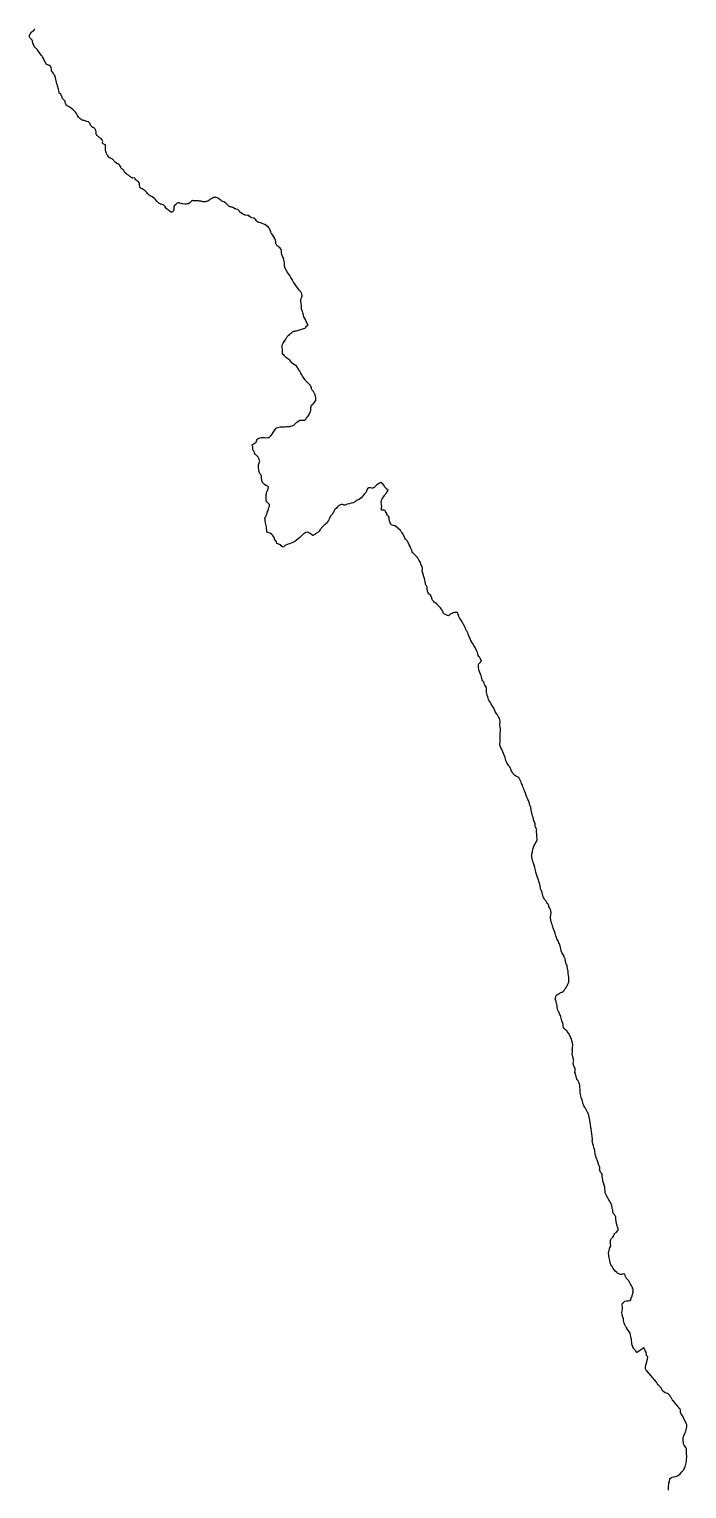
# Model space of a CAD drawing. Extents: x 6376870 to 6544053, y 1818313 to 2076828.
# Drawn here: x 6503969 to 6532022, y 1946696 to 2008998 of the extents above; entities that cross this region are included whole.
import ezdxf

# ---------------------------------------------------------------- set-up
doc = ezdxf.new("R2010")
doc.units = 21
doc.layers.add('COUNTY_BOUNDARY', color=40, linetype='Continuous')

msp = doc.modelspace()

# ---------------------------------------------------------------- linework, layer by layer
at = {"layer": 'COUNTY_BOUNDARY'}
for points in [[(6532014, 1948357), (6532014, 1948368), (6532016, 1948400), (6531976, 1948461), (6531911, 1948562), (6531888, 1948609), (6531885, 1948653), (6531872, 1948728), (6531872, 1948794), (6531872, 1948825), (6531872, 1948841), (6531872, 1948894), (6531884, 1948932), (6531894, 1948963), (6531944, 1949056), (6531966, 1949109), (6531987, 1949173), (6532000, 1949216), (6532013, 1949272), (6532014, 1949283), (6532019, 1949347), (6532019, 1949425), (6532000, 1949481), (6531966, 1949556), (6531913, 1949659), (6531863, 1949772), (6531816, 1949856), (6531766, 1949931), (6531753, 1949953), (6531747, 1950009), (6531747, 1950063), (6531735, 1950091), (6531697, 1950134), (6531663, 1950184), (6531600, 1950259), (6531522, 1950353), (6531463, 1950419), (6531416, 1950469), (6531413, 1950474), (6531400, 1950509), (6531386, 1950534), (6531352, 1950592), (6531319, 1950637), (6531294, 1950673), (6531247, 1950734), (6531197, 1950759), (6531144, 1950779), (6531094, 1950795), (6531045, 1950830), (6531038, 1950834), (6530997, 1950873), (6530958, 1950931), (6530922, 1951001), (6530844, 1951090), (6530808, 1951137), (6530761, 1951184), (6530744, 1951220), (6530724, 1951249), (6530311, 1951727), (6530307, 1951746), (6530280, 1951779), (6530255, 1951820), (6530261, 1951870), (6530267, 1951899), (6530261, 1951920), (6530349, 1952223), (6530365, 1952315), (6530347, 1952340), (6530325, 1952356), (6530305, 1952390), (6530299, 1952431), (6530291, 1952498), (6530286, 1952534), (6530250, 1952592), (6530230, 1952626), (6530208, 1952681), (6530203, 1952711), (6530202, 1952715), (6530188, 1952720), (6530169, 1952712), (6530141, 1952689), (6530086, 1952648), (6530002, 1952592), (6529975, 1952570), (6529908, 1952520), (6529902, 1952509), (6529883, 1952520), (6529866, 1952548), (6529847, 1952592), (6529822, 1952614), (6529800, 1952634), (6529769, 1952673), (6529758, 1952686), (6529750, 1952690), (6529677, 1952876), (6529659, 1953092), (6529656, 1953105), (6529604, 1953337), (6529467, 1953541), (6529429, 1953606), (6529408, 1953639), (6529377, 1953695), (6529355, 1953762), (6529336, 1953829), (6529325, 1953884), (6529319, 1953953), (6529297, 1954023), (6529266, 1954126), (6529255, 1954209), (6529261, 1954287), (6529280, 1954376), (6529277, 1954451), (6529269, 1954539), (6529280, 1954615), (6529316, 1954651), (6529368, 1954687), (6529378, 1954701), (6529444, 1954714), (6529536, 1954726), (6529597, 1954731), (6529619, 1954740), (6529625, 1954762), (6529644, 1954806), (6529655, 1954868), (6529672, 1954896), (6529730, 1955090), (6529726, 1955103), (6529727, 1955112), (6529738, 1955148), (6529741, 1955176), (6529730, 1955220), (6529708, 1955251), (6529705, 1955273), (6529694, 1955312), (6529666, 1955351), (6529647, 1955387), (6529627, 1955426), (6529591, 1955487), (6529563, 1955551), (6529555, 1955567), (6529549, 1955571), (6529515, 1955607), (6529498, 1955633), (6529477, 1955645), (6529452, 1955667), (6529433, 1955706), (6529408, 1955764), (6529400, 1955784), (6529396, 1955793), (6529394, 1955800), (6529372, 1955851), (6529352, 1955853), (6529316, 1955865), (6529266, 1955853), (6529230, 1955843), (6529181, 1955850), (6529158, 1955859), (6529127, 1955875), (6529097, 1955887), (6529072, 1955904), (6529031, 1955927), (6528953, 1955995), (6528877, 1956099), (6528832, 1956179), (6528816, 1956195), (6528791, 1956240), (6528769, 1956292), (6528758, 1956340), (6528738, 1956434), (6528722, 1956503), (6528713, 1956548), (6528700, 1956656), (6528698, 1956662), (6528688, 1956752), (6528739, 1956997), (6528782, 1957065), (6528780, 1957081), (6528772, 1957145), (6528772, 1957192), (6528769, 1957251), (6528774, 1957295), (6528783, 1957342), (6528802, 1957367), (6528833, 1957409), (6528869, 1957440), (6528891, 1957476), (6528908, 1957515), (6528930, 1957551), (6528950, 1957592), (6528983, 1957620), (6529015, 1957641), (6529026, 1957654), (6529054, 1957687), (6529067, 1957703), (6529098, 1957734), (6529094, 1957767), (6529091, 1957798), (6529077, 1957831), (6529063, 1957870), (6529047, 1957926), (6529030, 1958020), (6529008, 1958115), (6529002, 1958190), (6529000, 1958251), (6528997, 1958292), (6528980, 1958340), (6528955, 1958365), (6528927, 1958412), (6528888, 1958462), (6528874, 1958509), (6528874, 1958551), (6528866, 1958598), (6528858, 1958623), (6528836, 1958670), (6528833, 1958720), (6528825, 1958770), (6528813, 1958817), (6528794, 1958876), (6528766, 1958923), (6528733, 1958976), (6528697, 1959034), (6528679, 1959056), (6528632, 1959153), (6528545, 1959328), (6528527, 1959566), (6528445, 1959840), (6528438, 1959876), (6528427, 1959948), (6528419, 1960015), (6528416, 1960045), (6528411, 1960084), (6528405, 1960126), (6528377, 1960165), (6528344, 1960215), (6528321, 1960248), (6528310, 1960274), (6528311, 1960290), (6528305, 1960337), (6528313, 1960373), (6528310, 1960412), (6528294, 1960459), (6528269, 1960517), (6528224, 1960654), (6528194, 1960731), (6528169, 1960795), (6528155, 1960842), (6528135, 1960895), (6528127, 1960931), (6528108, 1960981), (6528108, 1961026), (6528105, 1961084), (6528099, 1961140), (6528069, 1961228), (6528052, 1961273), (6528036, 1961337), (6528019, 1961409), (6527994, 1961504), (6527991, 1961559), (6527997, 1961609), (6528001, 1961639), (6527958, 1961950), (6527890, 1962434), (6527826, 1962696), (6527807, 1962736), (6527794, 1962751), (6527772, 1962792), (6527747, 1962837), (6527727, 1962893), (6527716, 1962907), (6527708, 1962929), (6527683, 1962953), (6527666, 1962970), (6527647, 1963012), (6527630, 1963056), (6527608, 1963109), (6527589, 1963189), (6527569, 1963242), (6527538, 1963323), (6527513, 1963403), (6527497, 1963459), (6527486, 1963545), (6527477, 1963598), (6527477, 1963670), (6527475, 1963770), (6527466, 1963825), (6527458, 1963926), (6527449, 1963956), (6527433, 1963998), (6527425, 1964027), (6527391, 1964113), (6527386, 1964124), (6527374, 1964130), (6527367, 1964141), (6527355, 1964145), (6527336, 1964170), (6527327, 1964181), (6527316, 1964237), (6527291, 1964337), (6527269, 1964428), (6527252, 1964470), (6527247, 1964509), (6527258, 1964542), (6527263, 1964595), (6527258, 1964620), (6527255, 1964648), (6527222, 1964703), (6527205, 1964742), (6527194, 1964776), (6527183, 1964820), (6527174, 1964870), (6527177, 1964898), (6527191, 1964926), (6527197, 1964948), (6527194, 1964984), (6527191, 1965020), (6527174, 1965095), (6527136, 1965228), (6527130, 1965267), (6527138, 1965290), (6527147, 1965329), (6527144, 1965375), (6527141, 1965409), (6527138, 1965453), (6527141, 1965489), (6527152, 1965542), (6527155, 1965637), (6527144, 1965733), (6527076, 1965960), (6526971, 1966141), (6526921, 1966220), (6526905, 1966237), (6526847, 1966290), (6526813, 1966314), (6526786, 1966340), (6526761, 1966381), (6526755, 1966409), (6526752, 1966448), (6526755, 1966498), (6526752, 1966526), (6526692, 1966672), (6526639, 1966895), (6526633, 1966904), (6526611, 1966942), (6526597, 1966976), (6526580, 1967009), (6526563, 1967048), (6526547, 1967076), (6526533, 1967092), (6526522, 1967120), (6526508, 1967176), (6526494, 1967242), (6526488, 1967326), (6526477, 1967381), (6526466, 1967412), (6526455, 1967481), (6526447, 1967504), (6526433, 1967526), (6526422, 1967570), (6526411, 1967612), (6526422, 1967645), (6526433, 1967704), (6526450, 1967740), (6526458, 1967753), (6526466, 1967772), (6526481, 1967783), (6526501, 1967797), (6526545, 1967826), (6526595, 1967843), (6526608, 1967853), (6526625, 1967870), (6526652, 1967876), (6526686, 1967890), (6526713, 1967898), (6526738, 1967909), (6526761, 1967931), (6526786, 1967953), (6526797, 1967978), (6526811, 1968004), (6526864, 1968067), (6526888, 1968131), (6526916, 1968167), (6526947, 1968231), (6526977, 1968287), (6526988, 1968337), (6526991, 1968359), (6526988, 1968426), (6526991, 1968487), (6526986, 1968537), (6526977, 1968603), (6526961, 1968692), (6526958, 1968770), (6526949, 1968848), (6526927, 1968901), (6526913, 1968978), (6526913, 1969025), (6526900, 1969060), (6526878, 1969089), (6526868, 1969155), (6526845, 1969222), (6526840, 1969261), (6526836, 1969290), (6526828, 1969326), (6526812, 1969358), (6526796, 1969404), (6526786, 1969434), (6526741, 1969520), (6526697, 1969592), (6526675, 1969626), (6526663, 1969640), (6526658, 1969670), (6526655, 1969726), (6526644, 1969765), (6526633, 1969809), (6526619, 1969851), (6526611, 1969884), (6526602, 1969917), (6526591, 1969954), (6526569, 1969998), (6526544, 1970051), (6526505, 1970129), (6526480, 1970176), (6526458, 1970226), (6526439, 1970301), (6526411, 1970409), (6526397, 1970454), (6526352, 1970562), (6526327, 1970626), (6526308, 1970681), (6526294, 1970726), (6526274, 1970776), (6526261, 1970812), (6526247, 1970862), (6526236, 1970917), (6526222, 1970970), (6526211, 1971065), (6526214, 1971126), (6526216, 1971179), (6526227, 1971220), (6526233, 1971254), (6526233, 1971295), (6526222, 1971370), (6526208, 1971426), (6526191, 1971448), (6526177, 1971473), (6526141, 1971540), (6526130, 1971581), (6526102, 1971645), (6526080, 1971678), (6526052, 1971717), (6526019, 1971779), (6525983, 1971826), (6525958, 1971856), (6525924, 1971917), (6525900, 1971970), (6525880, 1972026), (6525869, 1972073), (6525855, 1972106), (6525847, 1972154), (6525844, 1972198), (6525827, 1972226), (6525802, 1972273), (6525783, 1972334), (6525749, 1972484), (6525716, 1972614), (6525675, 1972751), (6525658, 1972795), (6525624, 1972887), (6525613, 1972923), (6525588, 1973012), (6525572, 1973095), (6525558, 1973162), (6525538, 1973220), (6525513, 1973312), (6525489, 1973395), (6525475, 1973428), (6525449, 1973487), (6525444, 1973515), (6525424, 1973587), (6525408, 1973681), (6525405, 1973720), (6525411, 1973773), (6525416, 1973804), (6525430, 1973842), (6525447, 1973879), (6525447, 1973923), (6525455, 1973984), (6525480, 1974087), (6525511, 1974148), (6525555, 1974223), (6525585, 1974279), (6525611, 1974325), (6525630, 1974359), (6525638, 1974398), (6525641, 1974465), (6525630, 1974531), (6525619, 1974564), (6525619, 1974639), (6525611, 1974737), (6525608, 1974795), (6525619, 1974840), (6525611, 1974870), (6525597, 1974895), (6525574, 1974942), (6525560, 1974995), (6525558, 1975042), (6525552, 1975084), (6525522, 1975159), (6525502, 1975212), (6525480, 1975284), (6525464, 1975353), (6525441, 1975415), (6525427, 1975476), (6525400, 1975584), (6525386, 1975684), (6525372, 1975781), (6525352, 1975826), (6525316, 1975909), (6525305, 1975965), (6525286, 1976037), (6525269, 1976073), (6525244, 1976120), (6525222, 1976156), (6525197, 1976217), (6525174, 1976289), (6525138, 1976390), (6525113, 1976456), (6525088, 1976523), (6525069, 1976567), (6525030, 1976659), (6525014, 1976717), (6525000, 1976756), (6524977, 1976806), (6524955, 1976864), (6524941, 1976884), (6524925, 1976917), (6524863, 1977059), (6524831, 1977068), (6524797, 1977085), (6524770, 1977097), (6524766, 1977100), (6524736, 1977109), (6524688, 1977148), (6524622, 1977217), (6524583, 1977267), (6524550, 1977323), (6524519, 1977417), (6524491, 1977476), (6524474, 1977506), (6524447, 1977537), (6524427, 1977562), (6524402, 1977598), (6524366, 1977653), (6524327, 1977726), (6524308, 1977778), (6524291, 1977851), (6524272, 1977912), (6524202, 1978076), (6524141, 1978223), (6524094, 1978320), (6524061, 1978409), (6524049, 1978451), (6524049, 1978498), (6524055, 1978548), (6524063, 1978614), (6524066, 1978651), (6524066, 1978695), (6524061, 1978756), (6524058, 1978859), (6524064, 1978951), (6524069, 1979056), (6524069, 1979134), (6524052, 1979303), (6524058, 1979456), (6524052, 1979512), (6524011, 1979598), (6523991, 1979640), (6523972, 1979681), (6523947, 1979726), (6523916, 1979764), (6523891, 1979809), (6523852, 1979878), (6523819, 1979951), (6523791, 1980012), (6523738, 1980106), (6523669, 1980215), (6523633, 1980276), (6523583, 1980351), (6523563, 1980389), (6523533, 1980498), (6523511, 1980570), (6523491, 1980631), (6523474, 1980701), (6523475, 1980740), (6523480, 1980801), (6523474, 1980876), (6523461, 1980917), (6523436, 1980959), (6523405, 1981001), (6523394, 1981023), (6523374, 1981078), (6523361, 1981123), (6523338, 1981153), (6523316, 1981181), (6523294, 1981223), (6523274, 1981278), (6523261, 1981328), (6523249, 1981409), (6523222, 1981465), (6523197, 1981540), (6523152, 1981645), (6523144, 1981689), (6523136, 1981754), (6523133, 1981823), (6523141, 1981889), (6523166, 1981923), (6523205, 1981967), (6523235, 1981998), (6523255, 1982031), (6523263, 1982045), (6523238, 1982092), (6523185, 1982189), (6523155, 1982220), (6523119, 1982270), (6523108, 1982331), (6523094, 1982390), (6523050, 1982481), (6523002, 1982573), (6522963, 1982648), (6522941, 1982689), (6522902, 1982745), (6522852, 1982828), (6522813, 1982901), (6522788, 1982965), (6522752, 1983040), (6522722, 1983101), (6522702, 1983170), (6522683, 1983226), (6522652, 1983284), (6522627, 1983320), (6522594, 1983370), (6522580, 1983417), (6522563, 1983459), (6522544, 1983520), (6522483, 1983612), (6522455, 1983670), (6522441, 1983706), (6522366, 1983809), (6522327, 1983878), (6522299, 1983928), (6522286, 1983973), (6522274, 1984009), (6522269, 1984028), (6522255, 1984056), (6522247, 1984081), (6522236, 1984098), (6522213, 1984101), (6522166, 1984101), (6522116, 1984095), (6522061, 1984081), (6522016, 1984062), (6521964, 1984042), (6521935, 1984029), (6521905, 1983998), (6521862, 1983961), (6521818, 1983968), (6521731, 1984010), (6521695, 1984032), (6521658, 1984042), (6521638, 1984062), (6521627, 1984106), (6521610, 1984145), (6521583, 1984204), (6521544, 1984256), (6521515, 1984297), (6521479, 1984335), (6521474, 1984343), (6521452, 1984356), (6521436, 1984373), (6521422, 1984398), (6521394, 1984429), (6521361, 1984459), (6521338, 1984476), (6521272, 1984523), (6521252, 1984548), (6521211, 1984587), (6521177, 1984626), (6521161, 1984662), (6521150, 1984701), (6521149, 1984731), (6521136, 1984767), (6521113, 1984803), (6521088, 1984834), (6521050, 1984867), (6521016, 1984903), (6520977, 1984962), (6520958, 1984995), (6520958, 1985037), (6520952, 1985064), (6520952, 1985084), (6520947, 1985153), (6520947, 1985182), (6520930, 1985204), (6520913, 1985234), (6520894, 1985267), (6520880, 1985317), (6520861, 1985423), (6520852, 1985478), (6520833, 1985553), (6520811, 1985623), (6520788, 1985698), (6520775, 1985734), (6520730, 1985867), (6520733, 1985901), (6520747, 1985934), (6520741, 1985992), (6520722, 1986059), (6520697, 1986131), (6520677, 1986176), (6520655, 1986240), (6520630, 1986281), (6520611, 1986326), (6520577, 1986376), (6520549, 1986406), (6520527, 1986442), (6520494, 1986489), (6520466, 1986517), (6520422, 1986559), (6520380, 1986601), (6520358, 1986617), (6520319, 1986651), (6520308, 1986670), (6520300, 1986706), (6520286, 1986753), (6520255, 1986831), (6520223, 1986913), (6520177, 1986995), (6520141, 1987089), (6520108, 1987139), (6520069, 1987187), (6520036, 1987223), (6519999, 1987276), (6519936, 1987412), (6519886, 1987495), (6519844, 1987545), (6519803, 1987607), (6519576, 1987799), (6519552, 1987805), (6519508, 1987818), (6519459, 1987827), (6519452, 1987828), (6519431, 1987836), (6519420, 1987839), (6519413, 1987854), (6519391, 1987890), (6519363, 1987931), (6519347, 1987976), (6519335, 1988015), (6519325, 1988053), (6519319, 1988073), (6519319, 1988101), (6519325, 1988153), (6519322, 1988181), (6519299, 1988203), (6519277, 1988229), (6519247, 1988256), (6519230, 1988292), (6519219, 1988331), (6519191, 1988367), (6519172, 1988409), (6519155, 1988434), (6519153, 1988438), (6519149, 1988439), (6519147, 1988451), (6519116, 1988467), (6519077, 1988467), (6519047, 1988467), (6519022, 1988473), (6518977, 1988476), (6518999, 1988523), (6519003, 1988524), (6519005, 1988567), (6519013, 1988612), (6519005, 1988706), (6518983, 1988801), (6518983, 1988828), (6518991, 1988856), (6519005, 1988895), (6519033, 1988951), (6519058, 1988998), (6519094, 1989051), (6519119, 1989090), (6519147, 1989128), (6519191, 1989184), (6519211, 1989217), (6519244, 1989256), (6519272, 1989292), (6519280, 1989315), (6519219, 1989370), (6519183, 1989412), (6519147, 1989454), (6519124, 1989490), (6519091, 1989540), (6519035, 1989603), (6519014, 1989622), (6519000, 1989637), (6518980, 1989642), (6518944, 1989631), (6518902, 1989612), (6518847, 1989576), (6518775, 1989523), (6518724, 1989473), (6518683, 1989437), (6518652, 1989420), (6518627, 1989409), (6518585, 1989412), (6518533, 1989416), (6518508, 1989417), (6518444, 1989415), (6518408, 1989403), (6518375, 1989340), (6518355, 1989284), (6518338, 1989242), (6518319, 1989215), (6518275, 1989159), (6518202, 1989087), (6518127, 1988992), (6518044, 1988923), (6517966, 1988892), (6517919, 1988870), (6517891, 1988839), (6517830, 1988806), (6517797, 1988776), (6517777, 1988775), (6517702, 1988767), (6517633, 1988745), (6517538, 1988723), (6517480, 1988698), (6517452, 1988684), (6517435, 1988678), (6517405, 1988684), (6517372, 1988698), (6517350, 1988709), (6517336, 1988712), (6517286, 1988709), (6517244, 1988695), (6517188, 1988665), (6517147, 1988634), (6517108, 1988601), (6517074, 1988551), (6517008, 1988492), (6516977, 1988445), (6516952, 1988381), (6516911, 1988323), (6516875, 1988267), (6516813, 1988201), (6516791, 1988148), (6516763, 1988087), (6516738, 1988034), (6516699, 1987976), (6516675, 1987934), (6516630, 1987890), (6516591, 1987862), (6516563, 1987848), (6516536, 1987831), (6516519, 1987803), (6516477, 1987751), (6516436, 1987714), (6516422, 1987687), (6516385, 1987639), (6516334, 1987565), (6516261, 1987506), (6516215, 1987483), (6516199, 1987470), (6516150, 1987429), (6516118, 1987409), (6516100, 1987390), (6516083, 1987385), (6516063, 1987387), (6516033, 1987409), (6515994, 1987445), (6515933, 1987492), (6515905, 1987507), (6515897, 1987512), (6515822, 1987526), (6515772, 1987520), (6515727, 1987492), (6515669, 1987451), (6515613, 1987395), (6515570, 1987358), (6515508, 1987306), (6515433, 1987237), (6515372, 1987184), (6515305, 1987137), (6515213, 1987089), (6515138, 1987062), (6515077, 1987034), (6515008, 1987020), (6514988, 1987009), (6514916, 1986981), (6514880, 1986956), (6514861, 1986931), (6514830, 1986909), (6514798, 1986888), (6514769, 1986900), (6514718, 1986948), (6514687, 1986985), (6514645, 1987004), (6514620, 1987010), (6514606, 1987014), (6514569, 1987026), (6514533, 1987042), (6514527, 1987064), (6514513, 1987117), (6514469, 1987174), (6514433, 1987234), (6514427, 1987253), (6514413, 1987306), (6514388, 1987348), (6514360, 1987393), (6514325, 1987423), (6514258, 1987470), (6514242, 1987485), (6514237, 1987487), (6514164, 1987514), (6514145, 1987520), (6514122, 1987523), (6514108, 1987533), (6514105, 1987565), (6514105, 1987620), (6514097, 1987684), (6514086, 1987756), (6514061, 1987873), (6514050, 1987932), (6514038, 1987978), (6514041, 1988006), (6514030, 1988073), (6514024, 1988115), (6514024, 1988137), (6514044, 1988164), (6514061, 1988187), (6514083, 1988242), (6514105, 1988298), (6514116, 1988345), (6514141, 1988406), (6514161, 1988453), (6514183, 1988523), (6514197, 1988587), (6514213, 1988645), (6514225, 1988681), (6514225, 1988709), (6514191, 1988742), (6514147, 1988779), (6514122, 1988806), (6514099, 1988829), (6514085, 1988853), (6514083, 1988887), (6514075, 1988959), (6514075, 1989001), (6514074, 1989045), (6514083, 1989131), (6514097, 1989173), (6514097, 1989206), (6514105, 1989259), (6514130, 1989298), (6514147, 1989326), (6514158, 1989387), (6514184, 1989465), (6514181, 1989468), (6514156, 1989483), (6514133, 1989497), (6514108, 1989506), (6514086, 1989517), (6514063, 1989520), (6514013, 1989559), (6513958, 1989612), (6513927, 1989642), (6513905, 1989695), (6513897, 1989728), (6513886, 1989767), (6513872, 1989812), (6513877, 1989848), (6513880, 1989881), (6513875, 1989920), (6513861, 1989972), (6513854, 1989981), (6513827, 1990004), (6513802, 1990028), (6513788, 1990070), (6513780, 1990112), (6513769, 1990167), (6513763, 1990223), (6513755, 1990273), (6513752, 1990320), (6513755, 1990376), (6513769, 1990440), (6513786, 1990495), (6513805, 1990554), (6513800, 1990595), (6513780, 1990645), (6513758, 1990676), (6513730, 1990726), (6513716, 1990759), (6513697, 1990776), (6513644, 1990837), (6513611, 1990859), (6513583, 1990904), (6513575, 1990937), (6513561, 1990964), (6513549, 1990992), (6513527, 1991020), (6513513, 1991048), (6513505, 1991087), (6513505, 1991131), (6513505, 1991167), (6513500, 1991203), (6513486, 1991234), (6513474, 1991250), (6513491, 1991270), (6513536, 1991287), (6513569, 1991312), (6513611, 1991342), (6513655, 1991376), (6513669, 1991412), (6513686, 1991453), (6513708, 1991501), (6513720, 1991523), (6513752, 1991531), (6513808, 1991562), (6513866, 1991576), (6513919, 1991570), (6514013, 1991567), (6514122, 1991562), (6514166, 1991570), (6514208, 1991576), (6514261, 1991628), (6514330, 1991709), (6514377, 1991781), (6514408, 1991826), (6514461, 1991915), (6514505, 1991967), (6514525, 1991984), (6514583, 1992001), (6514688, 1992020), (6514715, 1992021), (6514799, 1992023), (6514880, 1992028), (6514930, 1992037), (6514980, 1992042), (6515030, 1992040), (6515053, 1992043), (6515077, 1992037), (6515108, 1992045), (6515136, 1992051), (6515186, 1992067), (6515219, 1992078), (6515261, 1992103), (6515300, 1992134), (6515347, 1992181), (6515389, 1992218), (6515427, 1992248), (6515491, 1992301), (6515521, 1992308), (6515538, 1992309), (6515558, 1992308), (6515573, 1992305), (6515583, 1992309), (6515613, 1992309), (6515647, 1992315), (6515694, 1992315), (6515722, 1992312), (6515744, 1992317), (6515761, 1992348), (6515783, 1992367), (6515800, 1992398), (6515830, 1992437), (6515875, 1992487), (6515908, 1992556), (6515927, 1992592), (6515949, 1992642), (6515964, 1992692), (6515980, 1992726), (6515986, 1992792), (6515985, 1992834), (6515997, 1992884), (6516000, 1992909), (6516016, 1992945), (6516063, 1992992), (6516097, 1993023), (6516147, 1993089), (6516186, 1993140), (6516199, 1993156), (6516199, 1993198), (6516194, 1993259), (6516186, 1993320), (6516172, 1993384), (6516158, 1993431), (6516141, 1993453), (6516116, 1993498), (6516091, 1993540), (6516060, 1993570), (6516044, 1993587), (6516027, 1993617), (6516013, 1993648), (6516005, 1993709), (6515986, 1993753), (6515969, 1993789), (6515922, 1993837), (6515877, 1993875), (6515822, 1993934), (6515780, 1993981), (6515741, 1994020), (6515725, 1994045), (6515694, 1994095), (6515663, 1994140), (6515630, 1994189), (6515594, 1994248), (6515563, 1994317), (6515511, 1994401), (6515477, 1994462), (6515433, 1994523), (6515413, 1994553), (6515351, 1994640), (6515313, 1994656), (6515241, 1994701), (6515183, 1994739), (6515124, 1994809), (6515086, 1994867), (6515047, 1994904), (6515008, 1994926), (6514947, 1994968), (6514910, 1994995), (6514883, 1995031), (6514866, 1995056), (6514827, 1995095), (6514797, 1995117), (6514780, 1995154), (6514780, 1995195), (6514777, 1995267), (6514769, 1995342), (6514766, 1995401), (6514767, 1995412), (6514758, 1995437), (6514754, 1995458), (6514752, 1995476), (6514802, 1995592), (6514852, 1995662), (6514905, 1995737), (6514952, 1995826), (6514966, 1995856), (6514980, 1995869), (6514983, 1995881), (6515002, 1995903), (6515052, 1995931), (6515086, 1995976), (6515113, 1996003), (6515155, 1996037), (6515205, 1996076), (6515225, 1996089), (6515244, 1996112), (6515283, 1996114), (6515304, 1996109), (6515310, 1996112), (6515341, 1996120), (6515368, 1996120), (6515724, 1996234), (6515750, 1996253), (6515769, 1996284), (6515802, 1996320), (6515838, 1996348), (6515871, 1996376), (6515855, 1996392), (6515833, 1996431), (6515811, 1996473), (6515791, 1996526), (6515772, 1996570), (6515752, 1996609), (6515711, 1996684), (6515691, 1996723), (6515666, 1996801), (6515638, 1996887), (6515622, 1996953), (6515602, 1997014), (6515583, 1997045), (6515577, 1997076), (6515583, 1997112), (6515591, 1997151), (6515586, 1997190), (6515569, 1997303), (6515561, 1997381), (6515555, 1997481), (6515566, 1997506), (6515586, 1997531), (6515597, 1997557), (6515599, 1997570), (6515602, 1997591), (6515608, 1997606), (6515608, 1997628), (6515602, 1997665), (6515599, 1997706), (6515588, 1997728), (6515555, 1997781), (6515510, 1997831), (6515469, 1997892), (6515419, 1997956), (6515347, 1998056), (6515258, 1998184), (6515236, 1998220), (6515222, 1998245), (6515183, 1998320), (6515130, 1998406), (6515083, 1998487), (6515033, 1998562), (6514977, 1998637), (6514960, 1998667), (6514938, 1998715), (6514894, 1998804), (6514877, 1998842), (6514858, 1998901), (6514855, 1998939), (6514861, 1999009), (6514852, 1999103), (6514833, 1999159), (6514813, 1999220), (6514789, 1999270), (6514758, 1999339), (6514750, 1999376), (6514738, 1999451), (6514738, 1999498), (6514736, 1999531), (6514716, 1999592), (6514686, 1999637), (6514638, 1999684), (6514617, 1999706), (6514549, 1999747), (6514529, 1999766), (6514514, 1999789), (6514500, 1999804), (6514488, 1999853), (6514488, 1999901), (6514472, 1999973), (6514444, 2000062), (6514405, 2000139), (6514377, 2000179), (6514352, 2000226), (6514322, 2000265), (6514291, 2000289), (6514277, 2000345), (6514255, 2000417), (6514236, 2000467), (6514219, 2000495), (6514194, 2000526), (6514158, 2000567), (6514096, 2000608), (6514020, 2000658), (6514012, 2000662), (6513885, 2000718), (6513837, 2000733), (6513785, 2000742), (6513766, 2000742), (6513725, 2000756), (6513686, 2000787), (6513666, 2000820), (6513636, 2000862), (6513605, 2000892), (6513558, 2000928), (6513538, 2000934), (6513472, 2000953), (6513411, 2000976), (6513369, 2001006), (6513332, 2001041), (6513283, 2001051), (6513206, 2001064), (6513183, 2001066), (6513156, 2001076), (6513131, 2001083), (6513112, 2001094), (6513086, 2001103), (6513033, 2001129), (6512988, 2001167), (6512960, 2001194), (6512938, 2001223), (6512925, 2001240), (6512908, 2001259), (6512886, 2001287), (6512871, 2001301), (6512854, 2001307), (6512802, 2001322), (6512783, 2001328), (6512746, 2001337), (6512683, 2001374), (6512650, 2001389), (6512622, 2001395), (6512600, 2001401), (6512576, 2001410), (6512539, 2001422), (6512521, 2001429), (6512505, 2001436), (6512482, 2001444), (6512464, 2001457), (6512433, 2001498), (6512413, 2001529), (6512391, 2001545), (6512343, 2001589), (6512272, 2001624), (6512227, 2001645), (6512187, 2001660), (6512154, 2001681), (6512122, 2001712), (6512093, 2001739), (6512052, 2001760), (6512012, 2001781), (6511958, 2001814), (6511948, 2001814), (6511941, 2001820), (6511916, 2001826), (6511899, 2001831), (6511877, 2001820), (6511827, 2001809), (6511791, 2001789), (6511730, 2001762), (6511674, 2001728), (6511630, 2001690), (6511591, 2001662), (6511541, 2001642), (6511511, 2001637), (6511485, 2001628), (6511470, 2001630), (6511412, 2001628), (6511372, 2001630), (6511337, 2001639), (6511306, 2001657), (6511281, 2001662), (6511258, 2001662), (6511231, 2001662), (6511201, 2001666), (6511074, 2001676), (6511018, 2001678), (6510974, 2001674), (6510964, 2001669), (6510936, 2001679), (6510894, 2001662), (6510861, 2001634), (6510819, 2001581), (6510744, 2001548), (6510711, 2001539), (6510661, 2001534), (6510637, 2001526), (6510627, 2001528), (6510611, 2001531), (6510515, 2001544), (6510493, 2001547), (6510488, 2001548), (6510470, 2001553), (6510433, 2001564), (6510380, 2001576), (6510363, 2001584), (6510319, 2001584), (6510283, 2001579), (6510258, 2001556), (6510249, 2001548), (6510211, 2001503), (6510169, 2001476), (6510133, 2001428), (6510138, 2001389), (6510139, 2001377), (6510141, 2001340), (6510133, 2001292), (6510113, 2001251), (6510097, 2001214), (6510075, 2001190), (6510044, 2001187), (6510037, 2001187), (6510023, 2001193), (6510002, 2001201), (6509955, 2001237), (6509902, 2001281), (6509858, 2001312), (6509831, 2001327), (6509797, 2001370), (6509761, 2001437), (6509740, 2001462), (6509730, 2001469), (6509707, 2001480), (6509669, 2001496), (6509639, 2001511), (6509597, 2001526), (6509574, 2001536), (6509536, 2001551), (6509527, 2001553), (6509494, 2001578), (6509458, 2001609), (6509416, 2001664), (6509361, 2001734), (6509310, 2001776), (6509219, 2001837), (6509180, 2001862), (6509125, 2001890), (6509088, 2001920), (6509022, 2001984), (6508991, 2002028), (6508933, 2002090), (6508891, 2002117), (6508858, 2002137), (6508833, 2002156), (6508793, 2002186), (6508747, 2002201), (6508716, 2002231), (6508688, 2002276), (6508677, 2002326), (6508674, 2002384), (6508672, 2002426), (6508636, 2002481), (6508594, 2002517), (6508547, 2002548), (6508513, 2002573), (6508488, 2002609), (6508472, 2002642), (6508447, 2002648), (6508390, 2002640), (6508363, 2002648), (6508343, 2002658), (6508333, 2002666), (6508306, 2002682), (6508278, 2002706), (6508274, 2002710), (6508247, 2002728), (6508202, 2002762), (6508147, 2002798), (6508113, 2002831), (6508069, 2002868), (6508036, 2002901), (6508018, 2002932), (6508002, 2002965), (6507977, 2002989), (6507935, 2003024), (6507917, 2003041), (6507906, 2003058), (6507884, 2003075), (6507871, 2003087), (6507870, 2003096), (6507877, 2003108), (6507876, 2003121), (6507864, 2003141), (6507834, 2003179), (6507819, 2003204), (6507809, 2003219), (6507793, 2003229), (6507786, 2003234), (6507770, 2003238), (6507738, 2003245), (6507709, 2003271), (6507687, 2003293), (6507671, 2003300), (6507667, 2003301), (6507649, 2003311), (6507628, 2003337), (6507598, 2003370), (6507586, 2003387), (6507543, 2003432), (6507517, 2003452), (6507506, 2003463), (6507493, 2003467), (6507480, 2003469), (6507476, 2003473), (6507469, 2003478), (6507444, 2003487), (6507416, 2003495), (6507395, 2003505), (6507353, 2003559), (6507291, 2003631), (6507263, 2003698), (6507252, 2003728), (6507241, 2003779), (6507219, 2003839), (6507224, 2003887), (6507224, 2003937), (6507230, 2003995), (6507224, 2004039), (6507219, 2004057), (6507205, 2004062), (6507152, 2004087), (6507119, 2004106), (6507094, 2004134), (6507100, 2004173), (6507105, 2004209), (6507088, 2004256), (6507074, 2004284), (6507036, 2004334), (6506988, 2004365), (6506958, 2004387), (6506922, 2004409), (6506880, 2004448), (6506858, 2004464), (6506836, 2004506), (6506827, 2004534), (6506816, 2004559), (6506822, 2004584), (6506819, 2004620), (6506805, 2004673), (6506777, 2004737), (6506758, 2004762), (6506738, 2004784), (6506725, 2004792), (6506716, 2004798), (6506706, 2004801), (6506688, 2004806), (6506663, 2004817), (6506644, 2004837), (6506622, 2004862), (6506588, 2004898), (6506563, 2004945), (6506552, 2004984), (6506533, 2005017), (6506518, 2005034), (6506497, 2005038), (6506429, 2005061), (6506312, 2005096), (6506289, 2005103), (6506260, 2005109), (6506227, 2005112), (6506199, 2005128), (6506166, 2005153), (6506130, 2005181), (6506124, 2005192), (6506113, 2005198), (6506075, 2005248), (6506030, 2005320), (6505986, 2005395), (6505941, 2005456), (6505905, 2005501), (6505849, 2005556), (6505761, 2005629), (6505719, 2005653), (6505678, 2005688), (6505654, 2005700), (6505633, 2005712), (6505613, 2005717), (6505594, 2005728), (6505564, 2005762), (6505536, 2005793), (6505516, 2005837), (6505505, 2005862), (6505505, 2005898), (6505499, 2005931), (6505480, 2005954), (6505419, 2006009), (6505388, 2006039), (6505380, 2006065), (6505380, 2006095), (6505363, 2006140), (6505336, 2006164), (6505335, 2006187), (6505316, 2006223), (6505300, 2006240), (6505272, 2006250), (6505252, 2006267), (6505252, 2006295), (6505244, 2006331), (6505233, 2006387), (6505214, 2006434), (6505199, 2006484), (6505188, 2006539), (6505183, 2006584), (6505158, 2006654), (6505130, 2006709), (6505127, 2006742), (6505124, 2006784), (6505105, 2006870), (6505091, 2006920), (6505072, 2006989), (6505050, 2007039), (6505033, 2007056), (6505019, 2007081), (6504999, 2007103), (6504983, 2007123), (6504972, 2007148), (6504944, 2007184), (6504927, 2007223), (6504916, 2007248), (6504913, 2007290), (6504902, 2007351), (6504872, 2007423), (6504851, 2007448), (6504835, 2007455), (6504820, 2007455), (6504808, 2007462), (6504766, 2007473), (6504759, 2007475), (6504744, 2007479), (6504724, 2007490), (6504699, 2007512), (6504691, 2007531), (6504669, 2007567), (6504647, 2007601), (6504619, 2007645), (6504575, 2007742), (6504533, 2007812), (6504519, 2007845), (6504497, 2007870), (6504469, 2007912), (6504441, 2007948), (6504413, 2007990), (6504377, 2008026), (6504347, 2008079), (6504305, 2008131), (6504227, 2008217), (6504183, 2008256), (6504172, 2008295), (6504161, 2008337), (6504130, 2008401), (6504111, 2008467), (6504108, 2008498), (6504091, 2008531), (6504069, 2008556), (6504044, 2008581), (6504016, 2008612), (6503994, 2008645), (6503969, 2008706), (6503977, 2008726), (6503997, 2008765), (6504036, 2008823), (6504061, 2008865), (6504100, 2008898), (6504150, 2008942), (6504177, 2008962), (6504194, 2008984), (6504199, 2009012)], [(6531244, 1946644), (6531241, 1946726), (6531254, 1946954), (6531280, 1946997), (6531285, 1947025), (6531303, 1947109), (6531328, 1947150), (6531369, 1947178), (6531397, 1947189), (6531460, 1947212), (6531551, 1947228), (6531654, 1947266), (6531738, 1947331), (6531813, 1947419), (6531875, 1947491), (6531916, 1947569), (6531954, 1947634), (6531979, 1947750), (6532004, 1947856), (6532010, 1947934), (6532022, 1948078), (6532015, 1948196), (6532010, 1948281), (6532014, 1948357)]]:
    msp.add_lwpolyline(points, dxfattribs=at)

doc.saveas('drawing.dxf')
